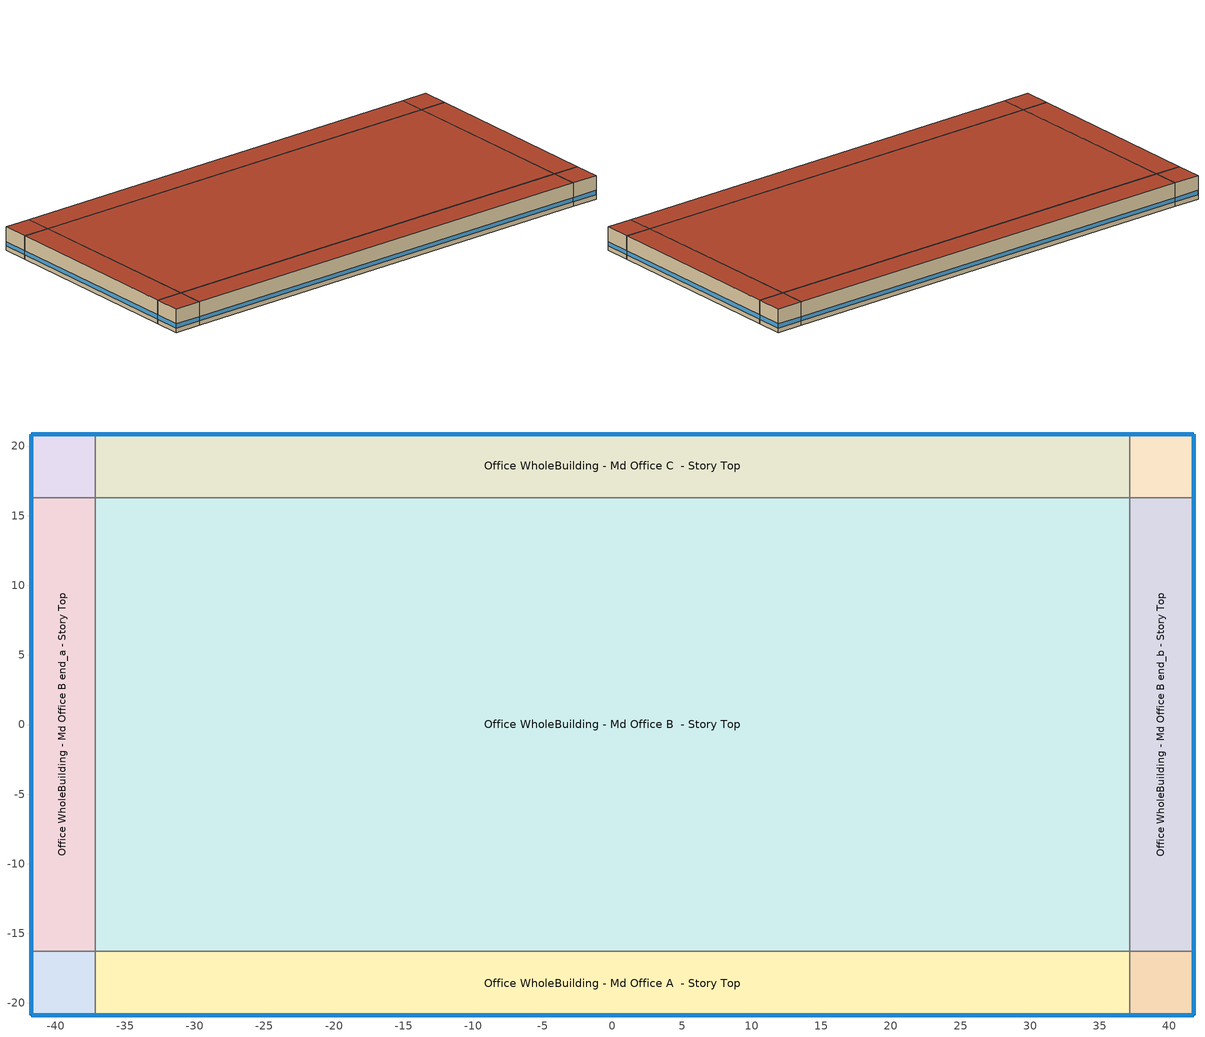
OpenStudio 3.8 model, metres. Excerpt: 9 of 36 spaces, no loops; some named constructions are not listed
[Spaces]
Office WholeBuilding - Md Office A end_a - Story Top
 floor adiabatic (Typical Interior Floor): -41.74,-20.87 -41.74,-16.3 -37.16,-16.3 -37.16,-20.87 z11.89
 wall outside: -41.74,-16.3 -41.74,-20.87 -37.16,-20.87 z11.89:15.85
 wall to Office WholeBuilding - Md Office B end_a - Story Top: -37.16,-16.3 -41.74,-16.3 z11.89:15.85
 wall to Office WholeBuilding - Md Office A  - Story Top: -37.16,-20.87 -37.16,-16.3 z11.89:15.85
 window (Window U-0.56 SHGC 0.39): -41.74,-16.32 -41.74,-20.84 / -41.71,-20.87 -37.19,-20.87 z12.65:13.37
 roof outside: -37.16,-20.87 -37.16,-16.3 -41.74,-16.3 -41.74,-20.87 z15.85
Office WholeBuilding - Md Office B end_a - Story Top
 floor adiabatic (Typical Interior Floor): -41.74,-16.3 -41.74,16.3 -37.16,16.3 -37.16,-16.3 z11.89
 wall outside: -41.74,16.3 -41.74,-16.3 z11.89:15.85
 wall to Office WholeBuilding - Md Office C end_a - Story Top: -37.16,16.3 -41.74,16.3 z11.89:15.85
 wall to Office WholeBuilding - Md Office B  - Story Top: -37.16,-16.3 -37.16,16.3 z11.89:15.85
 window (Window U-0.56 SHGC 0.39): -41.74,16.27 -41.74,-16.27 z12.65:13.36
 roof outside: -37.16,-16.3 -37.16,16.3 -41.74,16.3 -41.74,-16.3 z15.85
Office WholeBuilding - Md Office C end_a - Story Top
 floor adiabatic (Typical Interior Floor): -41.74,16.3 -41.74,20.87 -37.16,20.87 -37.16,16.3 z11.89
 wall outside: -37.16,20.87 -41.74,20.87 -41.74,16.3 z11.89:15.85
 wall to Office WholeBuilding - Md Office C  - Story Top: -37.16,16.3 -37.16,20.87 z11.89:15.85
 window (Window U-0.56 SHGC 0.39): -41.74,20.84 -41.74,16.32 / -37.19,20.87 -41.71,20.87 z12.65:13.37
 roof outside: -37.16,16.3 -37.16,20.87 -41.74,20.87 -41.74,16.3 z15.85
Office WholeBuilding - Md Office A  - Story Top
 floor adiabatic (Typical Interior Floor): -37.16,-20.87 -37.16,-16.3 37.16,-16.3 37.16,-20.87 z11.89
 wall outside: -37.16,-20.87 37.16,-20.87 z11.89:15.85
 wall to Office WholeBuilding - Md Office B  - Story Top: 37.16,-16.3 -37.16,-16.3 z11.89:15.85
 wall to Office WholeBuilding - Md Office A end_b - Story Top: 37.16,-20.87 37.16,-16.3 z11.89:15.85
 window (Window U-0.56 SHGC 0.39): -37.14,-20.87 37.14,-20.87 z12.65:13.36
 roof outside: 37.16,-20.87 37.16,-16.3 -37.16,-16.3 -37.16,-20.87 z15.85
Office WholeBuilding - Md Office B  - Story Top
 floor adiabatic (Typical Interior Floor): -37.16,-16.3 -37.16,16.3 37.16,16.3 37.16,-16.3 z11.89
 wall to Office WholeBuilding - Md Office C  - Story Top: 37.16,16.3 -37.16,16.3 z11.89:15.85
 wall to Office WholeBuilding - Md Office B end_b - Story Top: 37.16,-16.3 37.16,16.3 z11.89:15.85
 roof outside: 37.16,-16.3 37.16,16.3 -37.16,16.3 -37.16,-16.3 z15.85
Office WholeBuilding - Md Office C  - Story Top
 floor adiabatic (Typical Interior Floor): -37.16,16.3 -37.16,20.87 37.16,20.87 37.16,16.3 z11.89
 wall outside: 37.16,20.87 -37.16,20.87 z11.89:15.85
 wall to Office WholeBuilding - Md Office C end_b - Story Top: 37.16,16.3 37.16,20.87 z11.89:15.85
 window (Window U-0.56 SHGC 0.39): 37.14,20.87 -37.14,20.87 z12.65:13.36
 roof outside: 37.16,16.3 37.16,20.87 -37.16,20.87 -37.16,16.3 z15.85
Office WholeBuilding - Md Office A end_b - Story Top
 floor adiabatic (Typical Interior Floor): 37.16,-20.87 37.16,-16.3 41.74,-16.3 41.74,-20.87 z11.89
 wall outside: 37.16,-20.87 41.74,-20.87 41.74,-16.3 z11.89:15.85
 wall to Office WholeBuilding - Md Office B end_b - Story Top: 41.74,-16.3 37.16,-16.3 z11.89:15.85
 window (Window U-0.56 SHGC 0.39): 37.19,-20.87 41.71,-20.87 / 41.74,-20.84 41.74,-16.32 z12.65:13.37
 roof outside: 41.74,-20.87 41.74,-16.3 37.16,-16.3 37.16,-20.87 z15.85
Office WholeBuilding - Md Office B end_b - Story Top
 floor adiabatic (Typical Interior Floor): 37.16,-16.3 37.16,16.3 41.74,16.3 41.74,-16.3 z11.89
 wall outside: 41.74,-16.3 41.74,16.3 z11.89:15.85
 wall to Office WholeBuilding - Md Office C end_b - Story Top: 41.74,16.3 37.16,16.3 z11.89:15.85
 window (Window U-0.56 SHGC 0.39): 41.74,-16.27 41.74,16.27 z12.65:13.36
 roof outside: 41.74,-16.3 41.74,16.3 37.16,16.3 37.16,-16.3 z15.85
Office WholeBuilding - Md Office C end_b - Story Top
 floor adiabatic (Typical Interior Floor): 37.16,16.3 37.16,20.87 41.74,20.87 41.74,16.3 z11.89
 wall outside: 41.74,16.3 41.74,20.87 37.16,20.87 z11.89:15.85
 window (Window U-0.56 SHGC 0.39): 41.71,20.87 37.19,20.87 / 41.74,16.32 41.74,20.84 z12.65:13.37
 roof outside: 41.74,16.3 41.74,20.87 37.16,20.87 37.16,16.3 z15.85
[Schedule:Ruleset]
Name | Default Day Schedule | Summer Design Day Schedule | Winter Design Day Schedule
Office BLDG_LIGHT_EndUseData BPR Adjusted | Office BLDG_LIGHT_EndUseData Default 1 | Office BLDG_LIGHT_EndUseData Summer Design Day 1 | Office BLDG_LIGHT_EndUseData Winter Design Day 1
Office BLDG_EQUIP_EndUseData BPR Adjusted | Office BLDG_EQUIP_EndUseData Default 1 | Office BLDG_EQUIP_EndUseData Summer Design Day 1 | Office BLDG_EQUIP_EndUseData Winter Design Day 1
[Schedule:Day]
Clothing Schedule Summer Clothes: 24, 0, 0.5
OfficeMedium BLDG_OCC_SCH Sat Day: Average, 7, 45, 0, 8, 0, 0.0133333, 8, 15, 0.0266667, 8, 30, 0.04, 8, 45, 0.0533333, 9, 0, 0.0666667, 9, 15, 0.08, 9, 30, 0.0933333, 9, 37, 0.1, 10, 30, 0.3, 10, 45, 0.287097, 11, 0, 0.274194, 11, 15, 0.26129, 11, 30, 0.248387, 11, 45, 0.235484, 12, 0, 0.222581, 12, 15, 0.209677, 12, 30, 0.196774, 12, 45, 0.183871, 13, 0, 0.170968, 13, 15, 0.158065, 13, 30, 0.145161, 13, 45, 0.132258, 14, 0, 0.119355, 14, 15, 0.106452, 14, 22, 0.1, 14, 37, 0.0933333, 14, 52, 0.0866667, 15, 7, 0.08, 15, 22, 0.0733333, 15, 37, 0.0666667, 15, 52, 0.06, 16, 7, 0.0533333, 16, 15, 0.05, 16, 30, 0.04375, 16, 45, 0.0375, 17, 0, 0.03125, 17, 15, 0.025, 17, 30, 0.01875, 17, 45, 0.0125, 18, 0, 0.00625, 18, 15, 0, 24, 0, 0
OfficeMedium BLDG_OCC_SCH Wkdy Day: Average, 0, 15, 0.02, 0, 30, 0.015, 0, 45, 0.01, 1, 0, 0.005, 1, 15, 0, 5, 45, 0, 6, 0, 0.025, 6, 15, 0.05, 6, 30, 0.075, 6, 45, 0.1, 7, 0, 0.125, 7, 15, 0.15, 7, 30, 0.175, 7, 45, 0.2, 8, 0, 0.3875, 8, 15, 0.575, 8, 30, 0.7625, 8, 45, 0.95, 11, 30, 0.95, 11, 45, 0.8375, 12, 0, 0.725, 12, 15, 0.6125, 12, 30, 0.5, 12, 45, 0.6125, 13, 0, 0.725, 13, 15, 0.8375, 13, 30, 0.95, 16, 15, 0.95, 16, 30, 0.7875, 16, 45, 0.625, 17, 0, 0.4625, 17, 15, 0.3, 17, 30, 0.25, 17, 45, 0.2, 18, 0, 0.15, 18, 15, 0.1, 20, 45, 0.1, 21, 0, 0.09375, 21, 15, 0.0875, 21, 30, 0.08125, 21, 45, 0.075, 22, 0, 0.06875, 22, 15, 0.0625, 22, 30, 0.05625, 22, 45, 0.05, 23, 0, 0.045, 23, 15, 0.04, 23, 30, 0.035, 23, 45, 0.03, 24, 0, 0.025
Office BLDG_LIGHT_EndUseData Sat Day: Average, 0, 15, 0.0586595, 0, 30, 0.0581723, 0, 45, 0.057685, 1, 0, 0.0571977, 1, 15, 0.0567104, 1, 30, 0.0562232, 1, 45, 0.0557359, 2, 0, 0.0552486, 2, 15, 0.0547614, 2, 30, 0.0524268, 2, 45, 0.0500923, 3, 0, 0.0477578, 3, 15, 0.0454233, 3, 30, 0.0455139, 3, 45, 0.0456045, 4, 0, 0.045695, 4, 15, 0.0457856, 4, 30, 0.0449642, 4, 45, 0.0441428, 5, 0, 0.0433214, 5, 15, 0.0425, 5, 30, 0.0431402, 5, 45, 0.0437805, 6, 0, 0.0444207, 6, 15, 0.0450609, 6, 30, 0.0445873, 6, 45, 0.0441137, 7, 0, 0.0436401, 7, 15, 0.0431664, 7, 30, 0.0433166, 7, 45, 0.0434667, 8, 0, 0.0436168, 8, 15, 0.0437669, 8, 30, 0.0457789, 8, 45, 0.0477909, 9, 0, 0.0498029, 9, 15, 0.0518148, 9, 30, 0.0505405, 9, 45, 0.0492661, 10, 0, 0.0479917, 10, 15, 0.0467174, 10, 30, 0.0514155, 10, 37, 0.0537646, 10, 52, 0.0827536, 11, 0, 0.0897084, 13, 0, 0.0897084, 13, 15, 0.0863268, 13, 22, 0.084636, 13, 37, 0.0694633, 13, 45, 0.068675, 14, 0, 0.0686433, 14, 15, 0.0686116, 14, 30, 0.06858, 14, 45, 0.0685483, 15, 0, 0.0675468, 15, 15, 0.0665453, 15, 30, 0.0655437, 15, 45, 0.0645422, 16, 0, 0.0647625, 16, 15, 0.0649827, 16, 30, 0.0652029, 16, 45, 0.0654232, 17, 0, 0.0652235, 17, 15, 0.0650238, 17, 30, 0.0648241, 17, 45, 0.0646245, 18, 0, 0.0646025, 18, 15, 0.0645805, 18, 30, 0.0645585, 18, 45, 0.0645366, 19, 0, 0.0645398, 19, 15, 0.0645431, 19, 30, 0.0645464, 19, 45, 0.0645496, 20, 0, 0.0647826, 20, 15, 0.0650155, 20, 30, 0.0652484, 20, 45, 0.0654813, 21, 0, 0.064994, 21, 15, 0.0645068, 21, 30, 0.0640195, 21, 45, 0.0635322, 22, 0, 0.063045, 22, 15, 0.0625577, 22, 30, 0.0620704, 22, 45, 0.0615831, 23, 0, 0.0610959, 23, 15, 0.0606086, 23, 30, 0.0601213, 23, 45, 0.0596341, 24, 0, 0.0591468
Office BLDG_LIGHT_EndUseData Sun Day: Average, 0, 15, 0.039234, 0, 30, 0.0392419, 0, 45, 0.0392499, 1, 0, 0.0392578, 1, 15, 0.0392657, 1, 30, 0.0392736, 1, 45, 0.0392815, 2, 0, 0.0392894, 2, 15, 0.0392973, 2, 30, 0.0393052, 2, 45, 0.0393132, 3, 0, 0.0393211, 3, 15, 0.039329, 3, 30, 0.0388575, 3, 45, 0.038386, 4, 0, 0.0379146, 4, 15, 0.0374431, 4, 30, 0.0375262, 4, 45, 0.0376093, 5, 0, 0.0376924, 5, 15, 0.0377755, 5, 30, 0.0378382, 5, 45, 0.0379008, 6, 0, 0.0379634, 6, 15, 0.038026, 6, 30, 0.0373231, 6, 45, 0.0366202, 7, 0, 0.0359173, 7, 15, 0.0352144, 7, 30, 0.0353687, 7, 45, 0.035523, 8, 0, 0.0356773, 8, 15, 0.0358316, 8, 30, 0.0363973, 8, 45, 0.0369631, 9, 0, 0.0375288, 9, 15, 0.0380946, 9, 30, 0.0384461, 9, 45, 0.0387975, 10, 0, 0.039149, 10, 15, 0.0395004, 10, 22, 0.0360716, 10, 30, 0.0405291, 10, 45, 0.0464033, 11, 0, 0.0522776, 11, 15, 0.0581519, 11, 30, 0.0640261, 11, 45, 0.0637837, 12, 0, 0.0635414, 12, 15, 0.063299, 12, 30, 0.0630566, 12, 45, 0.0630612, 13, 0, 0.0630658, 13, 15, 0.0630704, 13, 30, 0.063075, 13, 37, 0.0639138, 13, 45, 0.0636345, 14, 0, 0.0600885, 14, 15, 0.0565426, 14, 30, 0.0529967, 14, 45, 0.0494508, 15, 0, 0.0509235, 15, 15, 0.0523962, 15, 30, 0.053869, 15, 45, 0.0553417, 16, 0, 0.0572951, 16, 15, 0.0592485, 16, 30, 0.061202, 16, 45, 0.0631554, 17, 0, 0.0632678, 17, 15, 0.0633803, 17, 30, 0.0634928, 17, 45, 0.0636052, 18, 0, 0.0636509, 18, 15, 0.0636965, 18, 30, 0.0637421, 18, 45, 0.0637878, 19, 0, 0.0637902, 19, 15, 0.0637926, 19, 30, 0.0637951, 19, 45, 0.0637975, 20, 0, 0.0576289, 20, 15, 0.0514604, 20, 30, 0.0452918, 20, 45, 0.0391232, 21, 0, 0.0391312, 21, 15, 0.0391391, 21, 30, 0.039147, 21, 45, 0.0391549, 22, 0, 0.0391628, 22, 15, 0.0391707, 22, 30, 0.0391786, 22, 45, 0.0391866, 23, 0, 0.0391945, 23, 15, 0.0392024, 23, 30, 0.0392103, 23, 45, 0.0392182, 24, 0, 0.0392261
Office BLDG_EQUIP_EndUseData Sat Day: Average, 0, 15, 0.579718, 0, 30, 0.576212, 0, 45, 0.572706, 1, 0, 0.5692, 1, 15, 0.565694, 1, 30, 0.562188, 1, 45, 0.558682, 2, 0, 0.555176, 2, 15, 0.55167, 2, 30, 0.555633, 2, 45, 0.559595, 3, 0, 0.563557, 3, 15, 0.567519, 3, 30, 0.543746, 3, 45, 0.519973, 4, 0, 0.496201, 4, 15, 0.472428, 4, 30, 0.461268, 4, 45, 0.450108, 5, 0, 0.438948, 5, 15, 0.427788, 5, 30, 0.424156, 5, 45, 0.420524, 6, 0, 0.416892, 6, 15, 0.41326, 6, 30, 0.412864, 6, 45, 0.412467, 7, 0, 0.412071, 7, 15, 0.411675, 7, 30, 0.410949, 7, 45, 0.410222, 8, 0, 0.409496, 8, 15, 0.40877, 8, 30, 0.406326, 8, 45, 0.403883, 9, 0, 0.40144, 9, 15, 0.398996, 9, 30, 0.392525, 9, 45, 0.386053, 10, 0, 0.379582, 10, 15, 0.37311, 10, 30, 0.306546, 10, 37, 0.273265, 10, 52, 0.142338, 11, 0, 0.133005, 11, 15, 0.138684, 11, 30, 0.144363, 11, 45, 0.150042, 12, 0, 0.155721, 12, 15, 0.164438, 12, 30, 0.173155, 12, 45, 0.181871, 13, 0, 0.190588, 13, 15, 0.209254, 13, 22, 0.218587, 13, 37, 0.274497, 13, 45, 0.274849, 14, 0, 0.272868, 14, 15, 0.270887, 14, 30, 0.268906, 14, 45, 0.266925, 15, 0, 0.274255, 15, 15, 0.281585, 15, 30, 0.288915, 15, 45, 0.296245, 16, 0, 0.312027, 16, 15, 0.32781, 16, 30, 0.343592, 16, 45, 0.359375, 17, 0, 0.381101, 17, 15, 0.402826, 17, 30, 0.424552, 17, 45, 0.446278, 18, 0, 0.469258, 18, 15, 0.492238, 18, 30, 0.515219, 18, 45, 0.538199, 19, 0, 0.556161, 19, 15, 0.574123, 19, 30, 0.592084, 19, 45, 0.610046, 20, 0, 0.614734, 20, 15, 0.619423, 20, 30, 0.624111, 20, 45, 0.6288, 21, 0, 0.625294, 21, 15, 0.621788, 21, 30, 0.618282, 21, 45, 0.614776, 22, 0, 0.611271, 22, 15, 0.607765, 22, 30, 0.604259, 22, 45, 0.600753, 23, 0, 0.597247, 23, 15, 0.593741, 23, 30, 0.590235, 23, 45, 0.586729, 24, 0, 0.583223
Office BLDG_EQUIP_EndUseData Sun Day: Average, 0, 15, 0.456183, 0, 30, 0.457442, 0, 45, 0.458701, 1, 0, 0.45996, 1, 15, 0.461219, 1, 30, 0.462478, 1, 45, 0.463737, 2, 0, 0.464996, 2, 15, 0.466255, 2, 30, 0.467514, 2, 45, 0.468773, 3, 0, 0.470032, 3, 15, 0.471291, 3, 30, 0.456084, 3, 45, 0.440877, 4, 0, 0.425671, 4, 15, 0.410464, 4, 30, 0.414732, 4, 45, 0.419001, 5, 0, 0.423269, 5, 15, 0.427538, 5, 30, 0.437276, 5, 45, 0.447014, 6, 0, 0.456751, 6, 15, 0.466489, 6, 30, 0.471825, 6, 45, 0.477161, 7, 0, 0.482496, 7, 15, 0.487832, 7, 30, 0.48323, 7, 45, 0.478628, 8, 0, 0.474026, 8, 15, 0.469424, 8, 30, 0.451882, 8, 45, 0.434341, 9, 0, 0.4168, 9, 15, 0.399259, 9, 30, 0.37358, 9, 45, 0.347902, 10, 0, 0.322224, 10, 15, 0.296546, 10, 22, 0.236518, 10, 30, 0.133005, 10, 45, 0.135206, 11, 0, 0.137407, 11, 15, 0.139608, 11, 30, 0.141809, 11, 45, 0.156549, 12, 0, 0.171289, 12, 15, 0.186029, 12, 30, 0.200769, 12, 45, 0.198034, 13, 0, 0.1953, 13, 15, 0.192565, 13, 30, 0.189831, 13, 37, 0.196234, 13, 45, 0.158617, 14, 0, 0.167154, 14, 15, 0.175691, 14, 30, 0.184228, 14, 45, 0.192765, 15, 0, 0.21124, 15, 15, 0.229715, 15, 30, 0.24819, 15, 45, 0.266665, 16, 0, 0.298413, 16, 15, 0.330161, 16, 30, 0.361908, 16, 45, 0.393656, 17, 0, 0.428739, 17, 15, 0.463821, 17, 30, 0.498904, 17, 45, 0.533986, 18, 0, 0.560065, 18, 15, 0.586143, 18, 30, 0.612222, 18, 45, 0.6383, 19, 0, 0.637766, 19, 15, 0.637233, 19, 30, 0.636699, 19, 45, 0.636166, 20, 0, 0.586763, 20, 15, 0.537361, 20, 30, 0.487959, 20, 45, 0.438556, 21, 0, 0.439815, 21, 15, 0.441074, 21, 30, 0.442333, 21, 45, 0.443593, 22, 0, 0.444852, 22, 15, 0.446111, 22, 30, 0.44737, 22, 45, 0.448629, 23, 0, 0.449888, 23, 15, 0.451147, 23, 30, 0.452406, 23, 45, 0.453665, 24, 0, 0.454924
OfficeMedium INFIL_SCH_PNNL SmrDsn|Wkdy Day: 6, 0, 1, 22, 0, 0.25, 24, 0, 1
OfficeMedium INFIL_SCH_PNNL WntrDsn|Sat Day: 6, 0, 1, 18, 0, 0.25, 24, 0, 1
36 space(s) Occ Sch Sunday 1: Average, 7, 45, 0, 8, 45, 0.01555, 14, 15, 0, 15, 15, 0.01555, 24, 0, 0
36 space(s) Occ Sch Saturday 1: Average, 7, 15, 0, 7, 30, 0.007775, 7, 45, 0.01555, 8, 0, 0.023325, 8, 15, 0.0311, 8, 30, 0.023325, 8, 45, 0.01555, 9, 0, 0.007775, 9, 15, 0, 9, 30, 0.01555, 9, 45, 0.0311, 10, 0, 0.04665, 10, 15, 0.0622, 10, 30, 0.0444286, 10, 45, 0.0266571, 11, 0, 0.00888571, 11, 7, 0, 11, 22, 0.0177714, 11, 37, 0.0355429, 11, 52, 0.0533143, 12, 0, 0.0622, 12, 15, 0.04665, 12, 30, 0.0311, 12, 45, 0.01555, 13, 0, 0, 13, 45, 0, 14, 0, 0.0038875, 14, 15, 0.007775, 14, 30, 0.0116625, 14, 45, 0.01555, 15, 0, 0.0116625, 15, 15, 0.007775, 15, 30, 0.0038875, 15, 45, 0, 16, 0, 0.0038875, 16, 15, 0.007775, 16, 30, 0.0116625, 16, 45, 0.01555, 17, 0, 0.0116625, 17, 15, 0.007775, 17, 30, 0.0038875, 17, 45, 0, 24, 0, 0
36 space(s) Occ Sch Sunday 2; 36 space(s) Occ Sch Sunday 3: Average, 7, 45, 0, 8, 45, 1, 14, 15, 0, 15, 15, 1, 24, 0, 0
36 space(s) Occ Sch Saturday 2; 36 space(s) Occ Sch Saturday 3: Average, 7, 45, 0, 8, 45, 1, 9, 45, 0, 10, 45, 1, 11, 30, 0, 12, 30, 1, 14, 15, 0, 15, 15, 1, 16, 15, 0, 17, 15, 1, 24, 0, 0
OfficeMedium HTGSETP_SCH_PACU_VAV_bot Sat Day: Average, 7, 45, 18.3333, 15, 15, 20, 24, 0, 18.3333
OfficeMedium HTGSETP_SCH_PACU_VAV_bot Wkdy Day: Average, 5, 15, 18.3333, 21, 45, 20, 24, 0, 18.3333
OfficeMedium CLGSETP_SCH_NO_SETBACK Default|WntrDsn|Sat|Wkdy Day; autogen Schedule Rule 16 1_day_sch: Average, 24, 0, 23.8889
Building Hours of Operation NonResidential Saturday; Building Hours of Operation NonResidential Sunday: 8, 45, 0, 15, 15, 1, 24, 0, 0
autogen OfficeMedium ACTIVITY_SCH 0_day_sch; autogen OfficeMedium ACTIVITY_SCH 1_day_sch: Average, 24, 0, 120
Office BLDG_LIGHT_EndUseData Default 1: No, 0, 15, 0.0576772, 0, 30, 0.0551477, 0, 45, 0.0526181, 1, 0, 0.0500886, 1, 15, 0.0475591, 1, 30, 0.0450295, 1, 45, 0.0425, 2, 0, 0.0431709, 2, 15, 0.0438419, 2, 30, 0.0445128, 2, 45, 0.0451837, 3, 0, 0.0485842, 3, 15, 0.0519846, 3, 30, 0.0553851, 3, 45, 0.0587855, 4, 0, 0.0560194, 4, 15, 0.0532533, 4, 30, 0.0504871, 4, 45, 0.047721, 5, 0, 0.0480691, 5, 15, 0.0484172, 5, 30, 0.0487653, 5, 45, 0.0491134, 6, 0, 0.0602686, 6, 15, 0.0714239, 6, 30, 0.0825792, 6, 45, 0.0937345, 7, 0, 0.118717, 7, 15, 0.143699, 7, 30, 0.168681, 7, 45, 0.193663, 8, 0, 0.281571, 8, 15, 0.369479, 8, 30, 0.457387, 8, 45, 0.545295, 9, 0, 0.60244, 9, 15, 0.659585, 9, 30, 0.71673, 9, 45, 0.773875, 10, 0, 0.791227, 10, 15, 0.80858, 10, 30, 0.825933, 10, 45, 0.843286, 11, 0, 0.845524, 11, 15, 0.847762, 11, 30, 0.85, 11, 45, 0.842068, 12, 0, 0.834137, 12, 15, 0.826205, 12, 30, 0.818273, 12, 45, 0.805928, 13, 0, 0.793583, 13, 15, 0.781238, 13, 30, 0.768893, 13, 45, 0.774867, 14, 0, 0.780842, 14, 15, 0.786816, 14, 30, 0.79279, 14, 45, 0.786114, 15, 0, 0.779438, 15, 15, 0.772762, 15, 30, 0.766086, 15, 45, 0.727012, 16, 0, 0.687938, 16, 15, 0.648864, 16, 30, 0.563052, 16, 45, 0.47724, 17, 0, 0.391428, 17, 15, 0.305616, 17, 30, 0.264919, 17, 45, 0.224221, 18, 0, 0.183523, 18, 15, 0.142826, 18, 30, 0.131953, 18, 45, 0.12108, 19, 0, 0.110207, 19, 15, 0.0993345, 19, 30, 0.0980649, 19, 45, 0.0967953, 20, 0, 0.0955256, 20, 15, 0.094256, 20, 30, 0.094518, 20, 45, 0.09478, 21, 0, 0.095042, 21, 15, 0.095304, 21, 30, 0.0951657, 21, 45, 0.0950274, 22, 0, 0.0948891, 22, 15, 0.0947508, 22, 30, 0.0866241, 22, 45, 0.0784974, 23, 0, 0.0703708, 23, 15, 0.0622441, 23, 30, 0.0611024, 23, 45, 0.0599606, 24, 0, 0.0588189
Office BLDG_LIGHT_EndUseData Summer Design Day 1; Office BLDG_EQUIP_EndUseData Summer Design Day 1; Infiltration HVAC Off Schedule Schedule Day 0 1: 24, 0, 1
Office BLDG_LIGHT_EndUseData Winter Design Day 1; Office BLDG_EQUIP_EndUseData Winter Design Day 1; 9 Zone DOAS 3 Occ Sch Sunday 1: 24, 0, 0
Office BLDG_EQUIP_EndUseData Default 1: No, 0, 15, 0.138182, 0, 30, 0.152886, 0, 45, 0.167591, 1, 0, 0.182295, 1, 15, 0.196999, 1, 30, 0.211704, 1, 45, 0.226408, 2, 0, 0.226192, 2, 15, 0.225977, 2, 30, 0.225761, 2, 45, 0.225545, 3, 0, 0.216323, 3, 15, 0.207102, 3, 30, 0.19788, 3, 45, 0.188658, 4, 0, 0.179976, 4, 15, 0.171294, 4, 30, 0.162611, 4, 45, 0.153929, 5, 0, 0.148698, 5, 15, 0.143467, 5, 30, 0.138236, 5, 45, 0.133005, 6, 0, 0.133706, 6, 15, 0.134407, 6, 30, 0.135108, 6, 45, 0.135809, 7, 0, 0.167842, 7, 15, 0.199875, 7, 30, 0.231909, 7, 45, 0.263942, 8, 0, 0.310967, 8, 15, 0.357992, 8, 30, 0.405017, 8, 45, 0.452042, 9, 0, 0.503597, 9, 15, 0.555152, 9, 30, 0.606707, 9, 45, 0.658262, 10, 0, 0.703885, 10, 15, 0.749508, 10, 30, 0.795131, 10, 45, 0.840754, 11, 0, 0.856069, 11, 15, 0.871385, 11, 30, 0.8867, 11, 45, 0.884111, 12, 0, 0.881523, 12, 15, 0.878934, 12, 30, 0.876346, 12, 45, 0.843342, 13, 0, 0.810338, 13, 15, 0.777334, 13, 30, 0.744331, 13, 45, 0.722759, 14, 0, 0.701188, 14, 15, 0.679617, 14, 30, 0.658046, 14, 45, 0.633563, 15, 0, 0.60908, 15, 15, 0.584596, 15, 30, 0.560113, 15, 45, 0.513304, 16, 0, 0.466495, 16, 15, 0.419685, 16, 30, 0.384416, 16, 45, 0.349148, 17, 0, 0.313879, 17, 15, 0.27861, 17, 30, 0.257686, 17, 45, 0.236762, 18, 0, 0.215838, 18, 15, 0.194914, 18, 30, 0.199282, 18, 45, 0.20365, 19, 0, 0.208019, 19, 15, 0.212387, 19, 30, 0.233203, 19, 45, 0.254019, 20, 0, 0.274835, 20, 15, 0.295651, 20, 30, 0.320242, 20, 45, 0.344833, 21, 0, 0.369424, 21, 15, 0.394016, 21, 30, 0.402159, 21, 45, 0.410302, 22, 0, 0.418445, 22, 15, 0.426588, 22, 30, 0.397246, 22, 45, 0.367904, 23, 0, 0.338562, 23, 15, 0.309219, 23, 30, 0.26646, 23, 45, 0.223701, 24, 0, 0.180941
9 Zone DOAS 3 Occ Sch Saturday 1: 9, 30, 0, 13, 15, 1, 24, 0, 0
Infiltration HVAC Off Schedule Schedule Day 2: 9, 30, 1, 13, 15, 0, 24, 0, 1
[Schedule:Rule] Date Specification Type=DateRange; Start Month=1; Start Day=1; End Month=12; End Day=31
Name | Schedule Ruleset | Rule Order | Day Schedule | Apply Sunday | Apply Saturday
Schedule Rule 17 | Office BLDG_LIGHT_EndUseData BPR Adjusted | 0 | Office BLDG_LIGHT_EndUseData Sun Day | Yes
Schedule Rule 18 | Office BLDG_LIGHT_EndUseData BPR Adjusted | 1 | Office BLDG_LIGHT_EndUseData Sat Day |  | Yes
Schedule Rule 19 | Office BLDG_EQUIP_EndUseData BPR Adjusted | 0 | Office BLDG_EQUIP_EndUseData Sun Day | Yes
Schedule Rule 20 | Office BLDG_EQUIP_EndUseData BPR Adjusted | 1 | Office BLDG_EQUIP_EndUseData Sat Day |  | Yes
